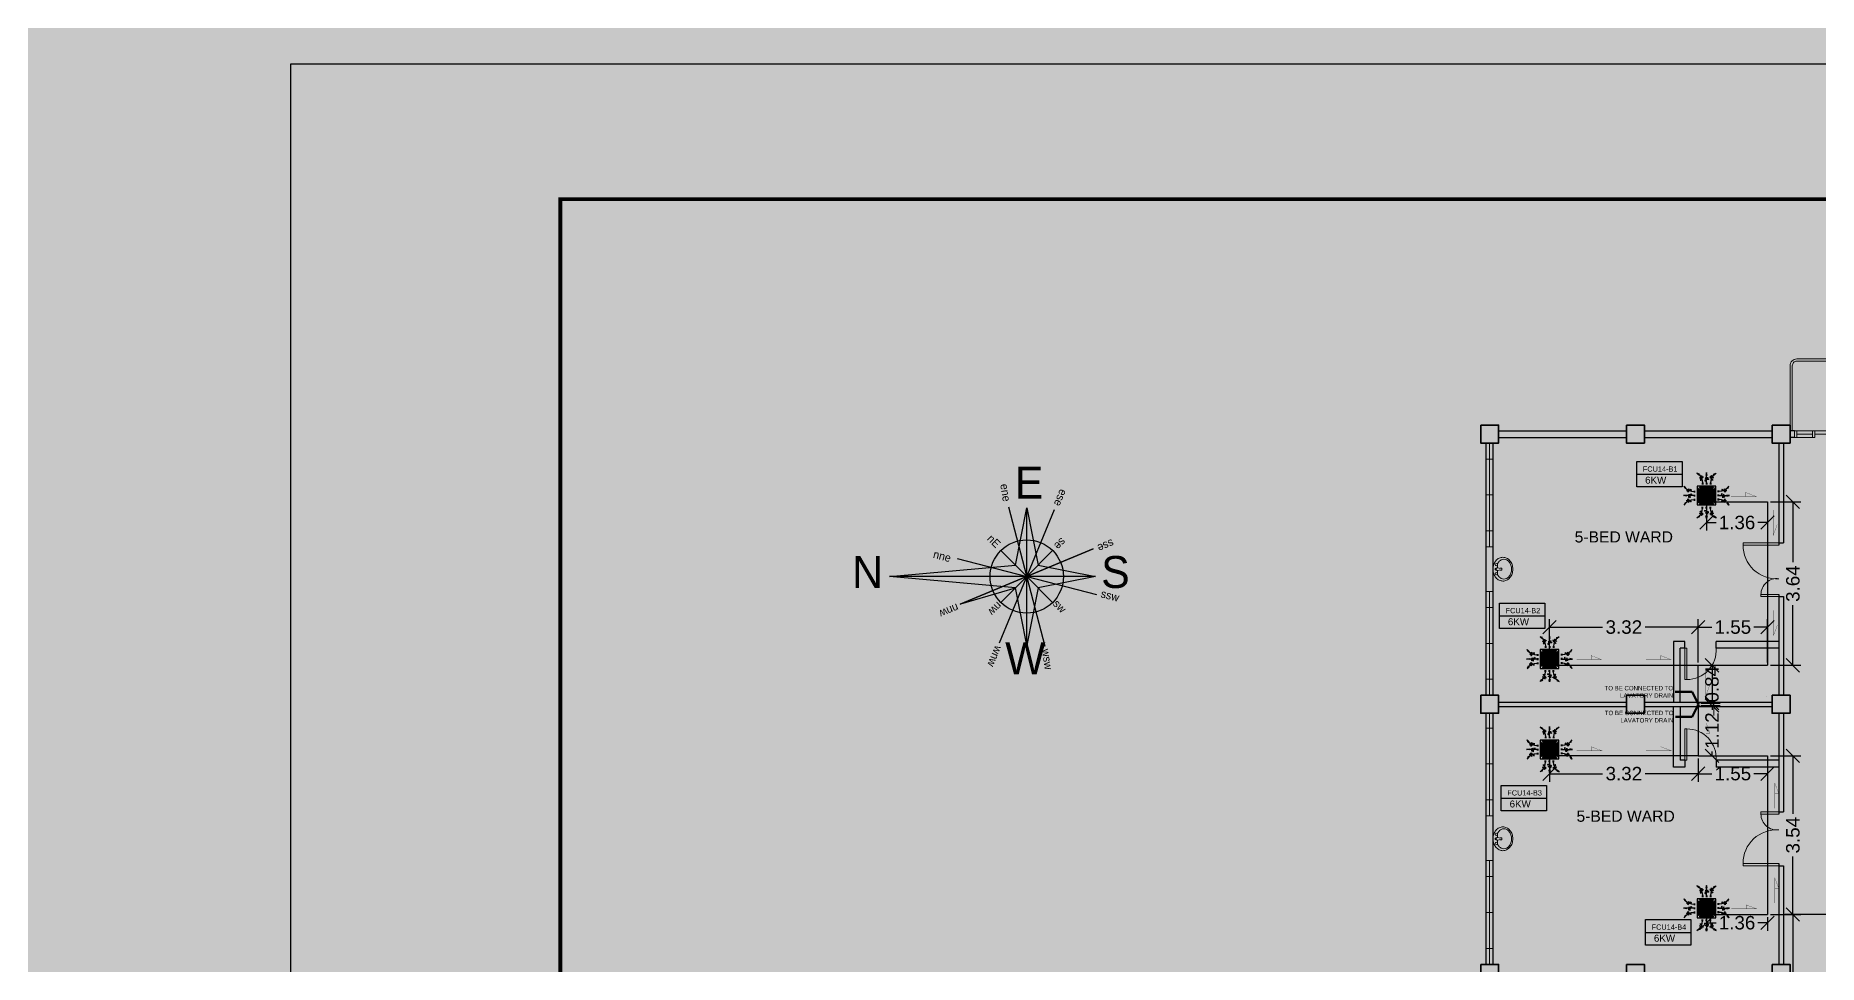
# Model space of a CAD drawing. Header units: millimetres. Extents: x -60 to 576, y -39 to 287.
# Drawn here: x 208.01 to 247.77, y 129.71 to 150.42 of the extents above; entities that cross this region are included whole.
import ezdxf

# ---------------------------------------------------------------- set-up
doc = ezdxf.new("R2010")
doc.units = ezdxf.units.MM
doc.header["$MEASUREMENT"] = 0
for name, color, linetype in [('.1', 1, 'Continuous'), ('AIR', 7, 'Continuous'), ('AIR-00', 7, 'Continuous'), ('AIR-01', 7, 'Continuous'), ('AIR-02', 7, 'Continuous'), ('AIR-04', 7, 'Continuous'), ('DRAIN PIPE', 7, 'Continuous'), ('fcu drain', 7, 'Continuous'), ('label', 7, 'Continuous'), ('Legends', 7, 'Continuous'), ('M-AC-TEXT', 7, 'Continuous'), ('PATHS', 7, 'Continuous'), ('template', 7, 'Continuous')]:
    doc.layers.add(name, color=color, linetype=linetype)
doc.styles.add('ar-dim-axis', font='romans.shx', dxfattribs={"width": 0.8})
doc.styles.add('OIP FONT', font='GOTHIC.TTF', dxfattribs={"height": 150})
doc.styles.get("Standard").update_dxf_attribs({"font": 'arial.ttf'})
doc.styles.add('SWISSLT175', font='swissl.ttf', dxfattribs={"height": 0.175})
doc.dimstyles.new('ar-dim-axis', dxfattribs={"dimtxt": 350, "dimasz": 250, "dimexe": 75, "dimexo": 75, "dimgap": 200, "dimtad": 1, "dimdec": 0, "dimzin": 12, "dimdsep": 46, "dimtxsty": 'ar-dim-axis', "dimblk": 'ARCHTICK', "dimcen": 120, "dimclrd": 11, "dimclre": 8, "dimclrt": 4, "dimadec": 0, "dimazin": 3, "dimtm": 1, "dimtfac": 1, "dimtdec": 0, "dimtix": 1, "dimtmove": 2, "dimatfit": 3, "dimldrblk": 'ARCHTICK', "dimfxl": 1, "dimtolj": 1, "dimtzin": 0, "dimarcsym": 1})
doc.dimstyles.new('Copy of dimension', dxfattribs={"dimtxt": 0.3, "dimasz": 0.3, "dimexe": 0.18, "dimexo": 0.0625, "dimgap": 0.09, "dimtad": 0, "dimzin": 0, "dimdsep": 46, "dimtxsty": 'Standard', "dimblk": 'OBLIQUE', "dimcen": 0.09, "dimclrd": 256, "dimclre": 256, "dimclrt": 256, "dimadec": 0, "dimazin": 0, "dimtfac": 1, "dimtofl": 0, "dimtmove": 0, "dimatfit": 3, "dimldrblk": 'OBLIQUE', "dimfxl": 1, "dimtolj": 1, "dimtzin": 0, "dimarcsym": 0})

# ---------------------------------------------------------------- blocks, each defined once
blk = doc.blocks.new('_ARCHTICK')
at = {"color": 0, "linetype": 'ByBlock', "const_width": 0.15}
blk.add_lwpolyline([(-0.5, -0.5), (0.5, 0.5)], dxfattribs=at)
blk = doc.blocks.new('FCU-13000P (CASSETTE SPLIT)')
at = {"layer": 'AIR-00', "ltscale": 3}
for p, q in [((0, 0.523), (0, 1)), ((-0.523, 0), (-1, 0)), ((-0.558, 0.193), (-0.487, 0.193)), ((-0.558, 0.162), (-0.487, 0.162)), ((-0.558, 0.016), (-0.487, 0.016)), ((-0.193, 0.558), (-0.193, 0.487)), ((-0.162, 0.558), (-0.162, 0.487)), ((-0.016, 0.558), (-0.016, 0.487)), ((0.016, 0.558), (0.016, 0.487)), ((0.162, 0.558), (0.162, 0.487)), ((0.193, 0.558), (0.193, 0.487)), ((0.558, 0.193), (0.487, 0.193)), ((0.558, 0.162), (0.487, 0.162)), ((0.558, 0.016), (0.487, 0.016)), ((0.523, 0), (1, 0)), ((-0.558, -0.016), (-0.487, -0.016)), ((-0.558, -0.162), (-0.487, -0.162)), ((-0.558, -0.193), (-0.487, -0.193)), ((-0.193, -0.558), (-0.193, -0.487)), ((-0.162, -0.558), (-0.162, -0.487)), ((-0.016, -0.558), (-0.016, -0.487)), ((0, -0.523), (0, -1)), ((0.016, -0.558), (0.016, -0.487)), ((0.162, -0.558), (0.162, -0.487)), ((0.193, -0.558), (0.193, -0.487)), ((0.558, -0.016), (0.487, -0.016)), ((0.558, -0.162), (0.487, -0.162)), ((0.558, -0.193), (0.487, -0.193))]:
    blk.add_line(p, q, dxfattribs=at)
at = {"layer": 'AIR-00'}
for p, q in [((0.295, -0.295), (-0.295, 0.295)), ((0.295, 0.295), (-0.295, -0.295))]:
    blk.add_line(p, q, dxfattribs=at)
at = {"layer": 'AIR-00', "ltscale": 3}
for points in [[(-0.335, 0.895), (-0.311, 0.932), (-0.416, 0.973)], [(-0.022, 0.89), (0.022, 0.89), (0, 1)], [(0.335, 0.895), (0.311, 0.932), (0.416, 0.973)], [(-0.89, 0.022), (-0.89, -0.022), (-1, 0)], [(-0.895, 0.335), (-0.932, 0.311), (-0.973, 0.416)], [(0.89, 0.022), (0.89, -0.022), (1, 0)], [(0.895, 0.335), (0.932, 0.311), (0.973, 0.416)], [(-0.895, -0.335), (-0.932, -0.311), (-0.973, -0.416)], [(0.895, -0.335), (0.932, -0.311), (0.973, -0.416)], [(-0.335, -0.895), (-0.311, -0.932), (-0.416, -0.973)], [(-0.022, -0.89), (0.022, -0.89), (0, -1)], [(0.335, -0.895), (0.311, -0.932), (0.416, -0.973)]]:
    blk.add_lwpolyline(points, close=True, dxfattribs=at)
at = {"layer": 'AIR-00'}
for points in [[(-0.323, 0.914, -0.171809), (-0.178, 0.558), (-0.178, 0.522)], [(0.323, 0.914, 0.171809), (0.178, 0.558), (0.178, 0.522)], [(-0.914, 0.323, 0.171809), (-0.558, 0.178), (-0.522, 0.178)], [(0.914, 0.323, -0.171809), (0.558, 0.178), (0.522, 0.178)], [(-0.914, -0.323, -0.171809), (-0.558, -0.178), (-0.522, -0.178)], [(-0.323, -0.914, 0.171809), (-0.178, -0.558), (-0.178, -0.522)], [(0.323, -0.914, -0.171809), (0.178, -0.558), (0.178, -0.522)], [(0.914, -0.323, 0.171809), (0.558, -0.178), (0.522, -0.178)]]:
    blk.add_lwpolyline(points, format="xyb", dxfattribs=at)
for points in [[(-0.26, -0.26), (0.26, -0.26), (0.26, 0.26), (-0.26, 0.26)], [(-0.21, -0.21), (0.21, -0.21), (0.21, 0.21), (-0.21, 0.21)], [(-0.16, -0.16), (0.16, -0.16), (0.16, 0.16), (-0.16, 0.16)], [(-0.11, -0.11), (0.11, -0.11), (0.11, 0.11), (-0.11, 0.11)], [(-0.06, -0.06), (0.06, -0.06), (0.06, 0.06), (-0.06, 0.06)]]:
    blk.add_lwpolyline(points, close=True, dxfattribs=at)
at = {"layer": 'AIR-00', "ltscale": 3}
for points in [[(-0.268, 0.84), (-0.231, 0.852), (-0.134, 0.882), (-0.422, 0.704), (0.005, 0.903), (-0.358, 0.645), (-0.239, 0.678), (-0.199, 0.69)], [(0.268, 0.84), (0.231, 0.852), (0.134, 0.882), (0.422, 0.704), (-0.005, 0.903), (0.358, 0.645), (0.239, 0.678), (0.199, 0.69)], [(-0.84, 0.268), (-0.852, 0.231), (-0.882, 0.134), (-0.704, 0.422), (-0.903, -0.005), (-0.645, 0.358), (-0.678, 0.239), (-0.69, 0.199)], [(0.84, 0.268), (0.852, 0.231), (0.882, 0.134), (0.704, 0.422), (0.903, -0.005), (0.645, 0.358), (0.678, 0.239), (0.69, 0.199)], [(-0.84, -0.268), (-0.852, -0.231), (-0.882, -0.134), (-0.704, -0.422), (-0.903, 0.005), (-0.645, -0.358), (-0.678, -0.239), (-0.69, -0.199)], [(-0.268, -0.84), (-0.231, -0.852), (-0.134, -0.882), (-0.422, -0.704), (0.005, -0.903), (-0.358, -0.645), (-0.239, -0.678), (-0.199, -0.69)], [(0.268, -0.84), (0.231, -0.852), (0.134, -0.882), (0.422, -0.704), (-0.005, -0.903), (0.358, -0.645), (0.239, -0.678), (0.199, -0.69)], [(0.84, -0.268), (0.852, -0.231), (0.882, -0.134), (0.704, -0.422), (0.903, 0.005), (0.645, -0.358), (0.678, -0.239), (0.69, -0.199)]]:
    blk.add_open_spline(points, degree=3, knots=[0.0032834, 0.0032834, 0.0032834, 0.0032834, 0.0712567, 0.1924075, 0.3347111, 0.5062145, 0.5813292, 0.5813292, 0.5813292, 0.5813292], dxfattribs=at)
for points in [[(0, 0.8), (0.077, 0.776), (-0.058, 0.755), (0.098, 0.718), (-0.087, 0.663), (0, 0.631)], [(-0.8, 0), (-0.776, -0.077), (-0.755, 0.058), (-0.718, -0.098), (-0.663, 0.087), (-0.631, 0)], [(0.8, 0), (0.776, -0.077), (0.755, 0.058), (0.718, -0.098), (0.663, 0.087), (0.631, 0)], [(0, -0.8), (0.077, -0.776), (-0.058, -0.755), (0.098, -0.718), (-0.087, -0.663), (0, -0.631)]]:
    blk.add_spline(points, degree=3, dxfattribs=at)
for points in [[(-0.416, 0.973), (-0.335, 0.895), (-0.311, 0.932)], [(0, 1), (-0.022, 0.89), (0.022, 0.89)], [(0.416, 0.973), (0.335, 0.895), (0.311, 0.932)], [(-1, 0), (-0.89, 0.022), (-0.89, -0.022)], [(-0.973, 0.416), (-0.895, 0.335), (-0.932, 0.311)], [(1, 0), (0.89, 0.022), (0.89, -0.022)], [(0.973, 0.416), (0.895, 0.335), (0.932, 0.311)], [(-0.973, -0.416), (-0.895, -0.335), (-0.932, -0.311)], [(0.973, -0.416), (0.895, -0.335), (0.932, -0.311)], [(-0.416, -0.973), (-0.335, -0.895), (-0.311, -0.932)], [(0, -1), (-0.022, -0.89), (0.022, -0.89)], [(0.416, -0.973), (0.335, -0.895), (0.311, -0.932)]]:
    blk.add_solid(points, dxfattribs=at)
at = {"layer": 'AIR-01'}
for points in [[(-0.373, 0.31), (-0.348, 0.31), (-0.348, -0.31), (-0.373, -0.31)], [(-0.31, 0.372), (0.31, 0.372), (0.31, 0.348), (-0.31, 0.348)], [(0.372, 0.31), (0.348, 0.31), (0.348, -0.31), (0.372, -0.31)], [(-0.31, -0.373), (0.31, -0.373), (0.31, -0.348), (-0.31, -0.348)]]:
    blk.add_lwpolyline(points, close=True, dxfattribs=at)
at = {"layer": 'AIR-02'}
blk.add_lwpolyline([(-0.26, -0.31), (0.26, -0.31, 0.414214), (0.31, -0.26), (0.31, 0.26, 0.414214), (0.26, 0.31), (-0.26, 0.31, 0.414214), (-0.31, 0.26), (-0.31, -0.26, 0.414214)], format="xyb", close=True, dxfattribs=at)
at = {"layer": 'AIR-04'}
blk.add_lwpolyline([(-0.41, -0.41), (0.41, -0.41), (0.41, 0.41), (-0.41, 0.41)], close=True, dxfattribs=at)
blk = doc.blocks.new('_Oblique')
at = {"color": 0, "linetype": 'ByBlock', "lineweight": -2}
blk.add_line((-0.5, -0.5), (0.5, 0.5), dxfattribs=at)
blk = doc.blocks.new('*D225')
at = {"lineweight": -2, "transparency": 16777216}
for p, q in [((241.774, 136.444), (241.774, 137.412)), ((241.774, 137.232), (242.953, 137.232)), ((245.089, 137.232), (243.909, 137.232)), ((245.089, 136.444), (245.089, 137.412))]:
    blk.add_line(p, q, dxfattribs=at)
at = {"layer": 'Defpoints', "color": 0, "transparency": 16777216}
for p in [(245.089, 137.232), (241.774, 136.381), (245.089, 136.381)]:
    blk.add_point(p, dxfattribs=at)
at = {"lineweight": -2, "transparency": 16777216, "xscale": 0.3, "yscale": 0.3, "zscale": 0.3, "rotation": 180}
blk.add_blockref('_Oblique', (241.774, 137.232), dxfattribs=at)
at = {"lineweight": -2, "transparency": 16777216, "xscale": 0.3, "yscale": 0.3, "zscale": 0.3}
blk.add_blockref('_Oblique', (245.089, 137.232), dxfattribs=at)
at = {"transparency": 16777216, "insert": (243.431, 137.232), "char_height": 0.3, "attachment_point": 5}
blk.add_mtext('\\A1;3.32', dxfattribs=at)
blk = doc.blocks.new('*D226')
at = {"lineweight": -2, "transparency": 16777216}
for p, q in [((245.089, 136.444), (245.089, 137.412)), ((245.089, 137.232), (245.396, 137.232)), ((246.636, 137.232), (246.329, 137.232)), ((246.636, 136.444), (246.636, 137.412))]:
    blk.add_line(p, q, dxfattribs=at)
at = {"layer": 'Defpoints', "color": 0, "transparency": 16777216}
for p in [(246.636, 137.232), (245.089, 136.381), (246.636, 136.381)]:
    blk.add_point(p, dxfattribs=at)
at = {"lineweight": -2, "transparency": 16777216, "xscale": 0.3, "yscale": 0.3, "zscale": 0.3, "rotation": 180}
blk.add_blockref('_Oblique', (245.089, 137.232), dxfattribs=at)
at = {"lineweight": -2, "transparency": 16777216, "xscale": 0.3, "yscale": 0.3, "zscale": 0.3}
blk.add_blockref('_Oblique', (246.636, 137.232), dxfattribs=at)
at = {"transparency": 16777216, "insert": (245.862, 137.232), "char_height": 0.3, "attachment_point": 5}
blk.add_mtext('\\A1;1.55', dxfattribs=at)
blk = doc.blocks.new('*D227')
at = {"lineweight": -2, "transparency": 16777216}
for p, q in [((246.698, 140.026), (247.381, 140.026)), ((247.201, 140.026), (247.201, 138.682)), ((247.201, 136.381), (247.201, 137.725)), ((246.698, 136.381), (247.381, 136.381))]:
    blk.add_line(p, q, dxfattribs=at)
at = {"layer": 'Defpoints', "color": 0, "transparency": 16777216}
for p in [(246.636, 140.026), (247.201, 140.026), (246.636, 136.381)]:
    blk.add_point(p, dxfattribs=at)
at = {"lineweight": -2, "transparency": 16777216, "xscale": 0.3, "yscale": 0.3, "zscale": 0.3}
for p, rotation in [((247.201, 140.026), 90), ((247.201, 136.381), 270)]:
    blk.add_blockref('_Oblique', p, dxfattribs=dict(at, rotation=rotation))
at = {"transparency": 16777216, "insert": (247.201, 138.203), "char_height": 0.3, "attachment_point": 5, "rotation": 90}
blk.add_mtext('\\A1;3.64', dxfattribs=at)
blk = doc.blocks.new('*D228')
at = {"lineweight": -2, "transparency": 16777216}
for p, q in [((245.274, 139.963), (245.274, 139.384)), ((246.636, 139.963), (246.636, 139.384)), ((245.274, 139.564), (245.489, 139.564)), ((246.636, 139.564), (246.42, 139.564))]:
    blk.add_line(p, q, dxfattribs=at)
at = {"layer": 'Defpoints', "color": 0, "transparency": 16777216}
for p in [(245.274, 140.026), (246.636, 140.026), (245.274, 139.564)]:
    blk.add_point(p, dxfattribs=at)
at = {"lineweight": -2, "transparency": 16777216, "xscale": 0.3, "yscale": 0.3, "zscale": 0.3, "rotation": 180}
blk.add_blockref('_Oblique', (245.274, 139.564), dxfattribs=at)
at = {"lineweight": -2, "transparency": 16777216, "xscale": 0.3, "yscale": 0.3, "zscale": 0.3}
blk.add_blockref('_Oblique', (246.636, 139.564), dxfattribs=at)
at = {"transparency": 16777216, "insert": (245.955, 139.564), "char_height": 0.3, "attachment_point": 5}
blk.add_mtext('\\A1;1.36', dxfattribs=at)
blk = doc.blocks.new('*D229')
at = {"lineweight": -2, "transparency": 16777216}
for p, q in [((245.151, 136.381), (245.577, 136.381)), ((245.397, 136.381), (245.397, 135.537)), ((245.151, 135.537), (245.577, 135.537))]:
    blk.add_line(p, q, dxfattribs=at)
at = {"layer": 'Defpoints', "color": 0, "transparency": 16777216}
for p in [(245.089, 136.381), (245.089, 135.537), (245.397, 135.537)]:
    blk.add_point(p, dxfattribs=at)
at = {"lineweight": -2, "transparency": 16777216, "xscale": 0.3, "yscale": 0.3, "zscale": 0.3}
for p, rotation in [((245.397, 136.381), 90), ((245.397, 135.537), 270)]:
    blk.add_blockref('_Oblique', p, dxfattribs=dict(at, rotation=rotation))
at = {"transparency": 16777216, "insert": (245.397, 135.959), "char_height": 0.3, "attachment_point": 5, "rotation": 90}
blk.add_mtext('\\A1;0.84', dxfattribs=at)
blk = doc.blocks.new('*D230')
at = {"lineweight": -2, "transparency": 16777216}
for p, q in [((245.151, 135.487), (245.577, 135.487)), ((245.397, 135.487), (245.397, 135.389)), ((245.397, 134.364), (245.397, 134.462)), ((245.151, 134.364), (245.577, 134.364))]:
    blk.add_line(p, q, dxfattribs=at)
at = {"layer": 'Defpoints', "color": 0, "transparency": 16777216}
for p in [(245.089, 135.487), (245.089, 134.364), (245.397, 134.364)]:
    blk.add_point(p, dxfattribs=at)
at = {"lineweight": -2, "transparency": 16777216, "xscale": 0.3, "yscale": 0.3, "zscale": 0.3}
for p, rotation in [((245.397, 135.487), 90), ((245.397, 134.364), 270)]:
    blk.add_blockref('_Oblique', p, dxfattribs=dict(at, rotation=rotation))
at = {"transparency": 16777216, "insert": (245.397, 134.925), "char_height": 0.3, "attachment_point": 5, "rotation": 90}
blk.add_mtext('\\A1;1.12', dxfattribs=at)
blk = doc.blocks.new('*D231')
at = {"lineweight": -2, "transparency": 16777216}
for p, q in [((241.774, 134.301), (241.774, 133.784)), ((245.089, 134.301), (245.089, 133.784)), ((241.774, 133.964), (242.953, 133.964)), ((245.089, 133.964), (243.909, 133.964))]:
    blk.add_line(p, q, dxfattribs=at)
at = {"layer": 'Defpoints', "color": 0, "transparency": 16777216}
for p in [(241.774, 134.364), (245.089, 134.364), (241.774, 133.964)]:
    blk.add_point(p, dxfattribs=at)
at = {"lineweight": -2, "transparency": 16777216, "xscale": 0.3, "yscale": 0.3, "zscale": 0.3, "rotation": 180}
blk.add_blockref('_Oblique', (241.774, 133.964), dxfattribs=at)
at = {"lineweight": -2, "transparency": 16777216, "xscale": 0.3, "yscale": 0.3, "zscale": 0.3}
blk.add_blockref('_Oblique', (245.089, 133.964), dxfattribs=at)
at = {"transparency": 16777216, "insert": (243.431, 133.964), "char_height": 0.3, "attachment_point": 5}
blk.add_mtext('\\A1;3.32', dxfattribs=at)
blk = doc.blocks.new('*D232')
at = {"lineweight": -2, "transparency": 16777216}
for p, q in [((245.089, 134.301), (245.089, 133.784)), ((246.636, 134.301), (246.636, 133.784)), ((245.089, 133.964), (245.396, 133.964)), ((246.636, 133.964), (246.329, 133.964))]:
    blk.add_line(p, q, dxfattribs=at)
at = {"layer": 'Defpoints', "color": 0, "transparency": 16777216}
for p in [(245.089, 134.364), (246.636, 134.364), (246.636, 133.964)]:
    blk.add_point(p, dxfattribs=at)
at = {"lineweight": -2, "transparency": 16777216, "xscale": 0.3, "yscale": 0.3, "zscale": 0.3, "rotation": 180}
blk.add_blockref('_Oblique', (245.089, 133.964), dxfattribs=at)
at = {"lineweight": -2, "transparency": 16777216, "xscale": 0.3, "yscale": 0.3, "zscale": 0.3}
blk.add_blockref('_Oblique', (246.636, 133.964), dxfattribs=at)
at = {"transparency": 16777216, "insert": (245.862, 133.964), "char_height": 0.3, "attachment_point": 5}
blk.add_mtext('\\A1;1.55', dxfattribs=at)
blk = doc.blocks.new('*D233')
at = {"lineweight": -2, "transparency": 16777216}
for p, q in [((246.698, 134.364), (247.381, 134.364)), ((247.201, 134.364), (247.201, 133.072)), ((247.201, 130.823), (247.201, 132.115)), ((246.698, 130.823), (247.381, 130.823))]:
    blk.add_line(p, q, dxfattribs=at)
at = {"layer": 'Defpoints', "color": 0, "transparency": 16777216}
for p in [(246.636, 134.364), (246.636, 130.823), (247.201, 130.823)]:
    blk.add_point(p, dxfattribs=at)
at = {"lineweight": -2, "transparency": 16777216, "xscale": 0.3, "yscale": 0.3, "zscale": 0.3}
for p, rotation in [((247.201, 134.364), 90), ((247.201, 130.823), 270)]:
    blk.add_blockref('_Oblique', p, dxfattribs=dict(at, rotation=rotation))
at = {"transparency": 16777216, "insert": (247.201, 132.593), "char_height": 0.3, "attachment_point": 5, "rotation": 90}
blk.add_mtext('\\A1;3.54', dxfattribs=at)
blk = doc.blocks.new('*D185')
at = {"lineweight": -2, "transparency": 16777216}
for p, q in [((245.274, 130.761), (245.274, 130.459)), ((245.274, 130.639), (245.489, 130.639)), ((246.636, 130.639), (246.42, 130.639)), ((246.636, 130.761), (246.636, 130.459))]:
    blk.add_line(p, q, dxfattribs=at)
at = {"layer": 'Defpoints', "color": 0, "transparency": 16777216}
for p in [(245.274, 130.823), (246.636, 130.823), (245.274, 130.639)]:
    blk.add_point(p, dxfattribs=at)
at = {"lineweight": -2, "transparency": 16777216, "xscale": 0.3, "yscale": 0.3, "zscale": 0.3, "rotation": 180}
blk.add_blockref('_Oblique', (245.274, 130.639), dxfattribs=at)
at = {"lineweight": -2, "transparency": 16777216, "xscale": 0.3, "yscale": 0.3, "zscale": 0.3}
blk.add_blockref('_Oblique', (246.636, 130.639), dxfattribs=at)
at = {"transparency": 16777216, "insert": (245.955, 130.639), "char_height": 0.3, "attachment_point": 5}
blk.add_mtext('\\A1;1.36', dxfattribs=at)
blk = doc.blocks.new('*D210')
at = {"lineweight": -2, "transparency": 16777216}
for p, q in [((247.936, 130.823), (247.021, 130.823)), ((247.201, 130.823), (247.201, 129.108)), ((247.201, 126.422), (247.201, 128.137)), ((247.936, 126.422), (247.021, 126.422))]:
    blk.add_line(p, q, dxfattribs=at)
at = {"layer": 'Defpoints', "color": 0, "transparency": 16777216}
for p in [(247.998, 130.823), (247.201, 126.422), (247.998, 126.422)]:
    blk.add_point(p, dxfattribs=at)
at = {"lineweight": -2, "transparency": 16777216, "xscale": 0.3, "yscale": 0.3, "zscale": 0.3}
for p, rotation in [((247.201, 130.823), 90), ((247.201, 126.422), 270)]:
    blk.add_blockref('_Oblique', p, dxfattribs=dict(at, rotation=rotation))
at = {"transparency": 16777216, "insert": (247.201, 128.623), "char_height": 0.3, "attachment_point": 5, "rotation": 90}
blk.add_mtext('\\A1;4.40', dxfattribs=at)
blk = doc.blocks.new('A$C4B4E3A78')
at = {"layer": 'PATHS'}
h = blk.add_hatch(color=7, dxfattribs=at)
h.paths.add_polyline_path([(0, 0.334, -0.044061), (0.059, 0.329), (0, 0.626)])
h.paths.add_polyline_path([(0, 0), (0.103, 0.103), (0.059, 0.329, 0.044061), (0, 0.334)])
h.paths.add_polyline_path([(0.334, 0, -0.044061), (0.329, -0.059), (0.626, 0)])
h.paths.add_polyline_path([(0, 0), (0.103, -0.103), (0.329, -0.059, 0.044061), (0.334, 0)])
h.paths.add_polyline_path([(0, -0.334, -0.044061), (-0.059, -0.329), (0, -0.626)])
h.paths.add_polyline_path([(0, 0), (-0.103, -0.103), (-0.059, -0.329, 0.044061), (0, -0.334)])
h.paths.add_polyline_path([(-0.334, 0, -0.063049), (-0.324, 0.083), (-1.249, 0)])
h.paths.add_polyline_path([(-0.324, 0.083, 0.063049), (-0.334, 0), (0, 0), (-0.103, 0.103)])
at = {"layer": 'PATHS', "color": 7}
for p, q in [((0.251, 0.606), (-0.251, -0.606)), ((-0.165, 0.635), (0.165, -0.635)), ((-0.103, 0.103), (0, 0.626)), ((0, -0.626), (0, 0.626)), ((0, 0.626), (0.103, 0.103)), ((-0.635, 0.165), (0.635, -0.165)), ((0.606, 0.251), (-0.606, -0.251)), ((-0.606, -0.251), (0.606, 0.251)), ((0, 0), (-0.236, 0.236)), ((0, 0), (0.236, 0.236)), ((-1.249, 0), (-0.103, 0.103)), ((0.103, 0.103), (0.626, 0)), ((0.626, 0), (-1.249, 0)), ((-0.103, -0.103), (-1.249, 0)), ((-0.6, -0.249), (-0.103, -0.103)), ((0, 0), (-0.236, -0.236)), ((0, -0.626), (-0.103, -0.103)), ((0, 0), (0.236, -0.236)), ((0.103, -0.103), (0, -0.626)), ((0.626, 0), (0.103, -0.103))]:
    blk.add_line(p, q, dxfattribs=at)
blk.add_circle((0, 0), 0.334, dxfattribs=at)
at = {"layer": 'PATHS', "color": 7, "char_height": 0.2916, "width": 0.60625, "attachment_point": 1}
for s, insert in [('{\\fAlgerian|b0|i0|c0|p82;E}', (-0.11, 1.001)), ('{\\fAlgerian|b0|i0|c0|p82;N}', (-1.591, 0.187)), ('{\\fAlgerian|b0|i0|c0|p82;S}', (0.678, 0.187)), ('{\\fAlgerian|b0|i0|c0|p82;W}', (-0.197, -0.598))]:
    blk.add_mtext(s, dxfattribs=dict(at, insert=insert))
at = {"layer": 'PATHS', "color": 7, "char_height": 0.0729, "width": 0.15156}
for s, insert, attachment_point, rotation in [('{\\fAlgerian|b0|i0|c0|p82;ene}', (-0.242, 0.839), 7, 278.5552), ('{\\fAlgerian|b0|i0|c0|p82;ese}', (0.372, 0.775), 1, 247.5), ('{\\fAlgerian|b0|i0|c0|p82;nE}', (-0.315, 0.39), 1, 315), ('{\\fAlgerian|b0|i0|c0|p82;se}', (0.367, 0.307), 1, 225), ('{\\fAlgerian|b0|i0|c0|p82;sse}', (0.804, 0.276), 1, 202.5), ('{\\fAlgerian|b0|i0|c0|p82;nne}', (-0.84, 0.242), 1, 345.4238), ('{\\fAlgerian|b0|i0|c0|p82;ssw}', (0.687, -0.117), 1, 345.4238), ('{\\fAlgerian|b0|i0|c0|p82;nnw}', (-0.611, -0.311), 1, 202.5), ('{\\fAlgerian|b0|i0|c0|p82;nw}', (-0.217, -0.276), 1, 225), ('{\\fAlgerian|b0|i0|c0|p82;sw}', (0.284, -0.202), 1, 315), ('{\\fAlgerian|b0|i0|c0|p82;wnw}', (-0.219, -0.651), 1, 247.5), ('{\\fAlgerian|b0|i0|c0|p82;wsw}', (0.136, -0.665), 7, 278.5552)]:
    blk.add_mtext(s, dxfattribs=dict(at, insert=insert, attachment_point=attachment_point, rotation=rotation))

msp = doc.modelspace()

# ---------------------------------------------------------------- linework, layer by layer
at = {"layer": '.1', "color": 0}
msp.add_line((312.974, 149.787), (213.698, 149.787), dxfattribs=at)
at = {"color": 8, "lineweight": 25}
for p, q in [((240.638, 141.612), (243.488, 141.612)), ((243.888, 141.612), (246.738, 141.612)), ((247.238, 141.612), (247.138, 141.612)), ((240.363, 135.712), (240.363, 141.337)), ((240.513, 135.712), (240.513, 141.337)), ((240.638, 141.462), (243.488, 141.462)), ((243.888, 141.462), (246.738, 141.462)), ((246.888, 141.337), (246.888, 139.062)), ((246.988, 141.337), (246.988, 139.112)), ((247.238, 141.462), (247.138, 141.462)), ((246.888, 139.112), (246.988, 139.112)), ((246.888, 137.962), (246.888, 135.712)), ((246.888, 137.912), (246.988, 137.912)), ((246.988, 137.912), (246.988, 135.712)), ((244.538, 136.912), (244.538, 135.562)), ((240.363, 129.712), (240.363, 135.312)), ((240.513, 129.712), (240.513, 135.312)), ((240.638, 135.562), (243.488, 135.562)), ((240.638, 135.462), (243.488, 135.462)), ((243.888, 135.562), (246.738, 135.562)), ((243.888, 135.462), (246.738, 135.462)), ((244.538, 134.112), (244.538, 135.462)), ((246.888, 135.312), (246.888, 133.062)), ((246.988, 135.312), (246.988, 133.112)), ((245.488, 134.262), (245.488, 134.112)), ((246.888, 133.112), (246.988, 133.112)), ((246.888, 131.962), (246.888, 129.712)), ((246.888, 131.912), (246.988, 131.912)), ((246.988, 131.912), (246.988, 129.712))]:
    msp.add_line(p, q, dxfattribs=at)
at = {"color": 8, "lineweight": 13}
for p, q in [((247.638, 141.612), (247.288, 141.612)), ((247.288, 141.537), (247.638, 141.537)), ((247.638, 141.462), (247.288, 141.462))]:
    msp.add_line(p, q, dxfattribs=at)
at = {"color": 8, "lineweight": 9}
for p, q in [((240.363, 139.025), (240.363, 141.337)), ((240.438, 141.337), (240.438, 139.025)), ((240.363, 140.181), (240.363, 140.981)), ((240.363, 140.981), (240.513, 140.981)), ((240.513, 140.981), (240.513, 139.381)), ((240.363, 140.181), (240.513, 140.181)), ((240.513, 139.381), (240.363, 139.381)), ((240.363, 138.525), (240.363, 139.025)), ((240.363, 139.025), (240.513, 139.025)), ((240.363, 138.525), (240.363, 138.025)), ((240.711, 138.539), (240.589, 138.553)), ((240.711, 138.51), (240.589, 138.497)), ((240.363, 138.025), (240.513, 138.025)), ((240.363, 135.712), (240.363, 138.025)), ((240.438, 138.025), (240.438, 135.712)), ((240.363, 136.869), (240.363, 137.669)), ((240.363, 137.669), (240.513, 137.669)), ((240.513, 137.669), (240.513, 136.069)), ((240.363, 136.869), (240.513, 136.869)), ((240.513, 136.069), (240.363, 136.069)), ((240.363, 135.712), (240.513, 135.712)), ((246.619, 135.688), (246.619, 135.687)), ((240.363, 133.025), (240.363, 135.312)), ((240.438, 135.312), (240.438, 133.025)), ((244.688, 135.562), (246.638, 135.562)), ((244.688, 135.462), (246.638, 135.462)), ((245.438, 135.562), (245.938, 135.562)), ((245.438, 135.262), (245.438, 135.462)), ((245.438, 135.462), (245.938, 135.462)), ((240.363, 134.181), (240.363, 134.981)), ((240.363, 134.981), (240.513, 134.981)), ((240.513, 134.981), (240.513, 133.381)), ((240.363, 134.181), (240.513, 134.181)), ((240.513, 133.381), (240.363, 133.381)), ((240.363, 133.025), (240.513, 133.025)), ((240.711, 132.527), (240.589, 132.54)), ((240.711, 132.498), (240.589, 132.485)), ((240.363, 132.025), (240.513, 132.025)), ((240.363, 129.712), (240.363, 132.025)), ((240.438, 132.025), (240.438, 129.712)), ((240.363, 130.869), (240.363, 131.669)), ((240.363, 131.669), (240.513, 131.669)), ((240.513, 131.669), (240.513, 130.069)), ((240.363, 130.869), (240.513, 130.869)), ((240.513, 130.069), (240.363, 130.069)), ((240.363, 129.712), (240.513, 129.712))]:
    msp.add_line(p, q, dxfattribs=at)
at = {"color": 8, "lineweight": 25, "ltscale": 0.3}
for p, q in [((244.788, 136.912), (244.538, 136.912)), ((244.788, 136.762), (244.688, 136.762)), ((244.688, 135.562), (244.688, 136.762)), ((244.788, 136.762), (244.788, 136.912)), ((246.888, 136.912), (245.488, 136.912)), ((245.488, 136.762), (245.488, 136.912)), ((246.888, 136.762), (245.488, 136.762)), ((244.688, 135.462), (244.688, 134.262)), ((244.788, 134.112), (244.538, 134.112)), ((244.788, 134.262), (244.688, 134.262)), ((244.788, 134.262), (244.788, 134.112)), ((246.888, 134.262), (245.488, 134.262)), ((246.888, 134.112), (245.488, 134.112))]:
    msp.add_line(p, q, dxfattribs=at)
at = {"color": 8, "lineweight": 9, "transparency": 33554687}
for points in [[(247.138, 141.612), (247.138, 143.062, -0.414214), (247.288, 143.212), (250.088, 143.212, -0.414214), (250.238, 143.062), (250.238, 141.737), (250.238, 142.387)], [(247.188, 141.612), (247.188, 143.062, -0.414214), (247.288, 143.162), (250.088, 143.162, -0.414214), (250.188, 143.062), (250.188, 142.407)]]:
    msp.add_lwpolyline(points, format="xyb", dxfattribs=at)
at = {"color": 8, "lineweight": 35}
for points in [[(240.238, 141.737), (240.638, 141.737), (240.638, 141.337), (240.238, 141.337)], [(243.488, 141.737), (243.888, 141.737), (243.888, 141.337), (243.488, 141.337)], [(246.738, 141.737), (247.138, 141.737), (247.138, 141.337), (246.738, 141.337)], [(240.238, 135.712), (240.638, 135.712), (240.638, 135.312), (240.238, 135.312)], [(243.488, 135.712), (243.888, 135.712), (243.888, 135.312), (243.488, 135.312)], [(246.738, 135.712), (247.138, 135.712), (247.138, 135.312), (246.738, 135.312)], [(240.238, 129.712), (240.638, 129.712), (240.638, 129.312), (240.238, 129.312)], [(243.488, 129.712), (243.888, 129.712), (243.888, 129.312), (243.488, 129.312)], [(246.738, 129.712), (247.138, 129.712), (247.138, 129.312), (246.738, 129.312)]]:
    msp.add_lwpolyline(points, close=True, dxfattribs=at)
at = {"color": 8, "lineweight": 13}
for points in [[(247.288, 141.612), (247.288, 141.462), (247.238, 141.462), (247.238, 141.612)], [(247.688, 141.612), (247.688, 141.462), (247.638, 141.462), (247.638, 141.612)], [(247.688, 141.612), (248.488, 141.612), (248.488, 141.537), (247.688, 141.537)]]:
    msp.add_lwpolyline(points, close=True, dxfattribs=at)
at = {"color": 8, "lineweight": 9}
for points in [[(240.363, 141.337), (240.513, 141.337), (240.513, 139.025), (240.363, 139.025)], [(240.363, 138.025), (240.513, 138.025), (240.513, 135.712), (240.363, 135.712)], [(240.363, 135.312), (240.513, 135.312), (240.513, 133.025), (240.363, 133.025)], [(240.363, 132.025), (240.513, 132.025), (240.513, 129.712), (240.363, 129.712)]]:
    msp.add_lwpolyline(points, close=True, dxfattribs=at)
for points in [[(240.734, 138.26, 0.11576), (240.817, 138.279, 0.104047), (240.891, 138.338, 0.090875), (240.938, 138.421, 0.083344), (240.955, 138.525, 0.083344), (240.938, 138.628, 0.090875), (240.891, 138.712, 0.104047), (240.817, 138.771, 0.11576), (240.734, 138.79, 0.11576), (240.652, 138.771, 0.104047), (240.578, 138.712, 0.090875), (240.531, 138.628, 0.083344), (240.513, 138.525, 0.083344), (240.531, 138.421, 0.090875), (240.578, 138.338, 0.104047), (240.652, 138.279, 0.11576)], [(240.734, 132.247, 0.11576), (240.817, 132.267, 0.104047), (240.891, 132.325, 0.090875), (240.938, 132.409, 0.083344), (240.955, 132.512, 0.083344), (240.938, 132.616, 0.090875), (240.891, 132.7, 0.104047), (240.817, 132.758, 0.11576), (240.734, 132.777, 0.11576), (240.652, 132.758, 0.104047), (240.578, 132.7, 0.090875), (240.531, 132.616, 0.083344), (240.513, 132.512, 0.083344), (240.531, 132.409, 0.090875), (240.578, 132.325, 0.104047), (240.652, 132.267, 0.11576)]]:
    msp.add_lwpolyline(points, format="xyb", close=True, dxfattribs=at)
for points in [[(240.755, 138.302, 0.124838), (240.818, 138.318, 0.105788), (240.875, 138.368, 0.086697), (240.912, 138.437, 0.076776), (240.925, 138.525, 0.076776), (240.912, 138.612, 0.086697), (240.875, 138.682, 0.105788), (240.818, 138.732, 0.124838), (240.755, 138.747, 0.124838), (240.693, 138.732, 0.105788), (240.635, 138.682, 0.040067), (240.615, 138.652), (240.615, 138.549, 0.040067)], [(240.615, 138.501), (240.615, 138.398, 0.040067), (240.635, 138.368, 0.105788), (240.693, 138.318, 0.124838), (240.755, 138.302, 0.124838)], [(240.755, 132.29, 0.124838), (240.818, 132.306, 0.105788), (240.875, 132.355, 0.086697), (240.912, 132.425, 0.076776), (240.925, 132.512, 0.076776), (240.912, 132.6, 0.086697), (240.875, 132.67, 0.105788), (240.818, 132.719, 0.124838), (240.755, 132.735, 0.124838), (240.693, 132.719, 0.105788), (240.635, 132.67, 0.040067), (240.615, 132.639), (240.615, 132.537, 0.040067)], [(240.615, 132.488), (240.615, 132.386, 0.040067), (240.635, 132.355, 0.105788), (240.693, 132.306, 0.124838), (240.755, 132.29, 0.124838)]]:
    msp.add_lwpolyline(points, format="xyb", dxfattribs=at)
at = {"color": 8, "lineweight": 13, "ltscale": 0.03}
for points in [[(246.888, 139.062), (246.888, 139.112), (246.088, 139.112), (246.088, 139.062)], [(246.888, 137.912), (246.888, 137.962), (246.488, 137.962), (246.488, 137.912)], [(244.788, 136.762), (244.838, 136.762), (244.838, 136.062), (244.788, 136.062)], [(244.788, 134.262), (244.838, 134.262), (244.838, 134.962), (244.788, 134.962)], [(246.888, 133.112), (246.888, 133.062), (246.488, 133.062), (246.488, 133.112)], [(246.888, 131.962), (246.888, 131.912), (246.088, 131.912), (246.088, 131.962)]]:
    msp.add_lwpolyline(points, close=True, dxfattribs=at)
at = {"color": 8, "lineweight": 9}
for centre, radius in [((240.586, 138.627), 0.0255), ((240.586, 138.423), 0.0255), ((240.58, 138.525), 0.0095), ((240.586, 132.614), 0.0255), ((240.586, 132.411), 0.0255), ((240.58, 132.512), 0.0095)]:
    msp.add_circle(centre, radius, dxfattribs=at)
at = {"color": 8, "lineweight": 13, "ltscale": 0.03}
for centre, radius, start, end in [((246.84, 139.062), 0.752, 180, 273.6952), ((246.841, 137.962), 0.353, 82.3719, 180), ((244.838, 136.714), 0.652, 270, 4.2422), ((244.838, 134.311), 0.652, 355.7578, 90), ((246.841, 133.062), 0.353, 180, 277.6281), ((246.84, 131.962), 0.752, 86.3048, 180)]:
    msp.add_arc(centre, radius, start, end, dxfattribs=at)
at = {"color": 8, "lineweight": 9}
for centre, radius, start, end in [((240.586, 138.525), 0.028, 83.7545, 276.2455), ((240.688, 138.525), 0.025, 36.3068, 131.2022), ((240.688, 138.525), 0.025, 228.7978, 323.6932), ((240.617, 138.525), 0.0948, 351.2026, 8.7974), ((240.688, 138.525), 0.025, 341.3793, 18.6207), ((245.136, 135.828), 0.181, 307.3815, 331.5364), ((240.586, 132.512), 0.028, 83.7545, 276.2455), ((240.688, 132.512), 0.025, 36.3068, 131.2022), ((240.688, 132.512), 0.025, 228.7978, 323.6932), ((240.617, 132.512), 0.0948, 351.2026, 8.7974), ((240.688, 132.512), 0.025, 341.3793, 18.6207)]:
    msp.add_arc(centre, radius, start, end, dxfattribs=at)
at = {"layer": 'DRAIN PIPE', "color": 7, "linetype": 'Continuous', "const_width": 0.005}
for points in [[(245.819, 140.147), (246.379, 140.147), (246.145, 140.236), (246.145, 140.147)], [(246.762, 139.843), (246.762, 139.283), (246.851, 139.517), (246.762, 139.517)], [(246.768, 137.605), (246.768, 137.045), (246.857, 137.28), (246.768, 137.28)], [(242.375, 136.509), (242.935, 136.509), (242.7, 136.598), (242.7, 136.509)], [(243.925, 136.509), (244.485, 136.509), (244.25, 136.598), (244.25, 136.509)], [(245.259, 136.268), (245.259, 135.708), (245.348, 135.943), (245.259, 135.943)], [(245.262, 134.543), (245.262, 135.103), (245.351, 134.869), (245.262, 134.869)], [(242.378, 134.476), (242.938, 134.476), (242.703, 134.565), (242.703, 134.476)], [(243.928, 134.476), (244.488, 134.476), (244.253, 134.565), (244.253, 134.476)], [(246.798, 133.19), (246.798, 133.751), (246.887, 133.516), (246.798, 133.516)]]:
    msp.add_lwpolyline(points, dxfattribs=at)
at = {"layer": 'DRAIN PIPE', "linetype": 'Continuous', "const_width": 0.005}
for points in [[(246.798, 131.079), (246.798, 131.639), (246.887, 131.404), (246.798, 131.404)], [(245.831, 130.95), (246.391, 130.95), (246.157, 131.039), (246.157, 130.95)]]:
    msp.add_lwpolyline(points, dxfattribs=at)
at = {"layer": 'fcu drain', "linetype": 'Continuous'}
for p, q in [((245.274, 140.026), (246.636, 140.026)), ((246.636, 140.026), (246.636, 136.381)), ((241.774, 136.381), (245.089, 136.381)), ((245.089, 135.537), (245.089, 136.381)), ((245.089, 136.381), (246.636, 136.381)), ((245.089, 135.487), (245.089, 134.364)), ((245.089, 134.364), (241.774, 134.364)), ((245.089, 134.364), (246.636, 134.364)), ((246.636, 134.364), (246.636, 130.823)), ((245.274, 130.823), (246.636, 130.823))]:
    msp.add_line(p, q, dxfattribs=at)
for centre in [(245.089, 135.537), (245.089, 135.487)]:
    msp.add_circle(centre, 0.0183, dxfattribs=at)
at = {"layer": 'fcu drain', "color": 2, "linetype": 'Continuous'}
for centre in [(245.089, 135.537), (245.089, 135.487)]:
    msp.add_circle(centre, 0.00904, dxfattribs=at)
at = {"layer": 'Legends', "linetype": 'Continuous', "lineweight": 25}
for p, q in [((243.718, 140.642), (244.731, 140.642)), ((240.658, 137.485), (241.67, 137.485)), ((240.696, 133.42), (241.708, 133.42)), ((243.914, 130.426), (244.926, 130.426))]:
    msp.add_line(p, q, dxfattribs=at)
at = {"layer": 'Legends'}
for points in [[(243.718, 140.926), (244.731, 140.926), (244.731, 140.358), (243.718, 140.358)], [(240.658, 137.769), (241.67, 137.769), (241.67, 137.201), (240.658, 137.201)], [(240.696, 133.704), (241.708, 133.704), (241.708, 133.136), (240.696, 133.136)], [(243.914, 130.71), (244.926, 130.71), (244.926, 130.142), (243.914, 130.142)]]:
    msp.add_lwpolyline(points, close=True, dxfattribs=at)
at = {"layer": 'template'}
msp.add_line((213.698, 149.787), (213.698, 79.391), dxfattribs=at)
at = {"layer": 'template', "linetype": 'Continuous', "const_width": 0.0853}
msp.add_lwpolyline([(219.715, 82.399), (309.966, 82.399), (309.966, 146.778), (219.715, 146.778)], close=True, dxfattribs=at)

# ---------------------------------------------------------------- block references
at = {"layer": 'AIR', "xscale": 0.5113536813550488, "yscale": 0.5113536813550488, "zscale": 0.5113536813550488}
for p in [(245.274, 140.166), (241.774, 136.521), (241.774, 134.504), (245.274, 130.963)]:
    msp.add_blockref('FCU-13000P (CASSETTE SPLIT)', p, dxfattribs=at)
at = {"layer": 'PATHS', "linetype": 'Continuous', "xscale": 2.448166817373462, "yscale": 2.448166817373462, "zscale": 2.448166817373462}
msp.add_blockref('A$C4B4E3A78', (230.115, 138.361), dxfattribs=at)

# ---------------------------------------------------------------- texts
at = {"layer": 'label', "color": 8, "lineweight": 9, "ltscale": 0.4, "char_height": 0.25, "attachment_point": 5, "line_spacing_factor": 0.8, "style": 'SWISSLT175'}
for insert in [(243.43, 139.243), (243.471, 133.015)]:
    msp.add_mtext('5-BED WARD', dxfattribs=dict(at, insert=insert))
at = {"layer": 'Legends', "linetype": 'Continuous', "lineweight": 25, "attachment_point": 1}
for s, width, insert, char_height in [('FCU14-B1', 0.44811, (243.855, 140.817), 0.117), ('6KW', 0.23674, (243.905, 140.589), 0.156), ('FCU14-B2', 0.44811, (240.794, 137.66), 0.117), ('6KW', 0.23674, (240.845, 137.432), 0.156), ('FCU14-B3', 0.44811, (240.832, 133.595), 0.117), ('6KW', 0.23674, (240.883, 133.367), 0.156), ('FCU14-B4', 0.44811, (244.05, 130.602), 0.117), ('6KW', 0.23674, (244.101, 130.373), 0.156)]:
    msp.add_mtext_dynamic_manual_height_columns(s, width=width, gutter_width=1.011, heights=[0], dxfattribs=dict(at, insert=insert, char_height=char_height))
at = {"layer": 'M-AC-TEXT', "char_height": 0.09822, "width": 1.56657, "attachment_point": 6, "style": 'OIP FONT'}
for insert in [(244.53, 135.789), (244.536, 135.236)]:
    msp.add_mtext('TO BE CONNECTED TO LAVATORY DRAIN', dxfattribs=dict(at, insert=insert))

# ---------------------------------------------------------------- dimensions: what is measured, and where the dimension line sits
for base, p1, p2, picture, middle in [((245.274, 139.564), (246.636, 140.026), (245.274, 140.026), '*D228', (245.955, 139.564)), ((245.08874, 137.23167), (241.77368, 136.38126), (245.08874, 136.38126), '*D225', (243.43121, 137.23167)), ((246.636, 137.232), (245.089, 136.381), (246.636, 136.381), '*D226', (245.862, 137.232)), ((241.77368, 133.96396), (245.08874, 134.36356), (241.77368, 134.36356), '*D231', (243.43121, 133.96396)), ((246.636, 133.964), (245.089, 134.364), (246.636, 134.364), '*D232', (245.862, 133.964)), ((245.274, 130.639), (246.636, 130.823), (245.274, 130.823), '*D185', (245.955, 130.639))]:
    dim = msp.add_linear_dim(base=base, p1=p1, p2=p2, dimstyle='Copy of dimension')
    dim.commit()
    dim.dimension.update_dxf_attribs({"geometry": picture, "text_midpoint": middle})
for base, p1, p2, picture, middle in [((247.2006, 140.0256), (246.636, 136.3813), (246.636, 140.0256), '*D227', (247.2006, 138.2034)), ((245.397, 134.364), (245.089, 135.487), (245.089, 134.364), '*D230', (245.397, 134.925)), ((247.201, 130.823), (246.636, 134.364), (246.636, 130.823), '*D233', (247.201, 132.593)), ((247.201, 126.422), (247.998, 130.823), (247.998, 126.422), '*D210', (247.201, 128.623))]:
    dim = msp.add_linear_dim(base=base, p1=p1, p2=p2, angle=90, dimstyle='Copy of dimension')
    dim.commit()
    dim.dimension.update_dxf_attribs({"geometry": picture, "text_midpoint": middle})
dim = msp.add_linear_dim(base=(245.397, 135.537), p1=(245.089, 136.381), p2=(245.089, 135.537), angle=90, dimstyle='Copy of dimension')
dim.commit()
dim.dimension.update_dxf_attribs({"geometry": '*D229', "text_midpoint": (245.397, 135.959), "dimtype": 160})

# ---------------------------------------------------------------- leaders
at = {"layer": 'M-AC-TEXT', "annotation_type": 0, "has_hookline": 1, "text_width": 1.46}
for points, hookline_direction in [([(245.079, 135.54), (244.952, 135.788), (244.576, 135.789)], 1), ([(354.266, 135.091), (354.139, 135.339), (353.763, 135.34)], 1), ([(368.266, 133.952), (368.139, 134.2), (367.763, 134.201)], 1), ([(374.267, 133.942), (374.14, 134.19), (373.765, 134.191)], 1), ([(361.115, 128.915), (360.989, 129.163), (360.613, 129.164)], 1), ([(263.872, 127.777), (263.745, 128.025), (263.369, 128.026)], 1), ([(376.118, 126.108), (375.992, 126.356), (375.616, 126.358)], 1), ([(368.167, 125.548), (368.041, 125.796), (367.665, 125.797)], 1), ([(166.309, 117.858), (166.435, 118.106), (166.811, 118.107)], 0), ([(376.113, 115.346), (375.986, 115.594), (375.61, 115.595)], 1), ([(245.08, 106.786), (244.954, 107.034), (244.578, 107.035)], 1), ([(354.266, 106.345), (354.139, 106.593), (353.763, 106.594)], 1), ([(178.877, 105.216), (179.004, 105.464), (179.38, 105.465)], 0), ([(273.563, 104.762), (273.437, 105.01), (273.061, 105.011)], 1), ([(395.221, 100.371), (395.094, 100.619), (394.718, 100.62)], 1), ([(245.084, 135.482), (244.958, 135.234), (244.582, 135.235)], 1), ([(354.265, 135.03), (354.138, 134.782), (353.762, 134.783)], 1)]:
    msp.add_leader(points, dimstyle='ar-dim-axis', override={"dimtxt": 150, "dimasz": 150, "dimgap": 200, "dimtad": 0, "dimtih": 1, "dimtoh": 1, "dimtxsty": 'OIP FONT', "dimclrd": 256, "dimclre": 256, "dimclrt": 256, "dimfxl": 0.2, "dimfxlon": 1, "dimlwd": 65535, "dimlwe": 65535}, dxfattribs=dict(at, hookline_direction=hookline_direction))

doc.saveas('drawing.dxf')
